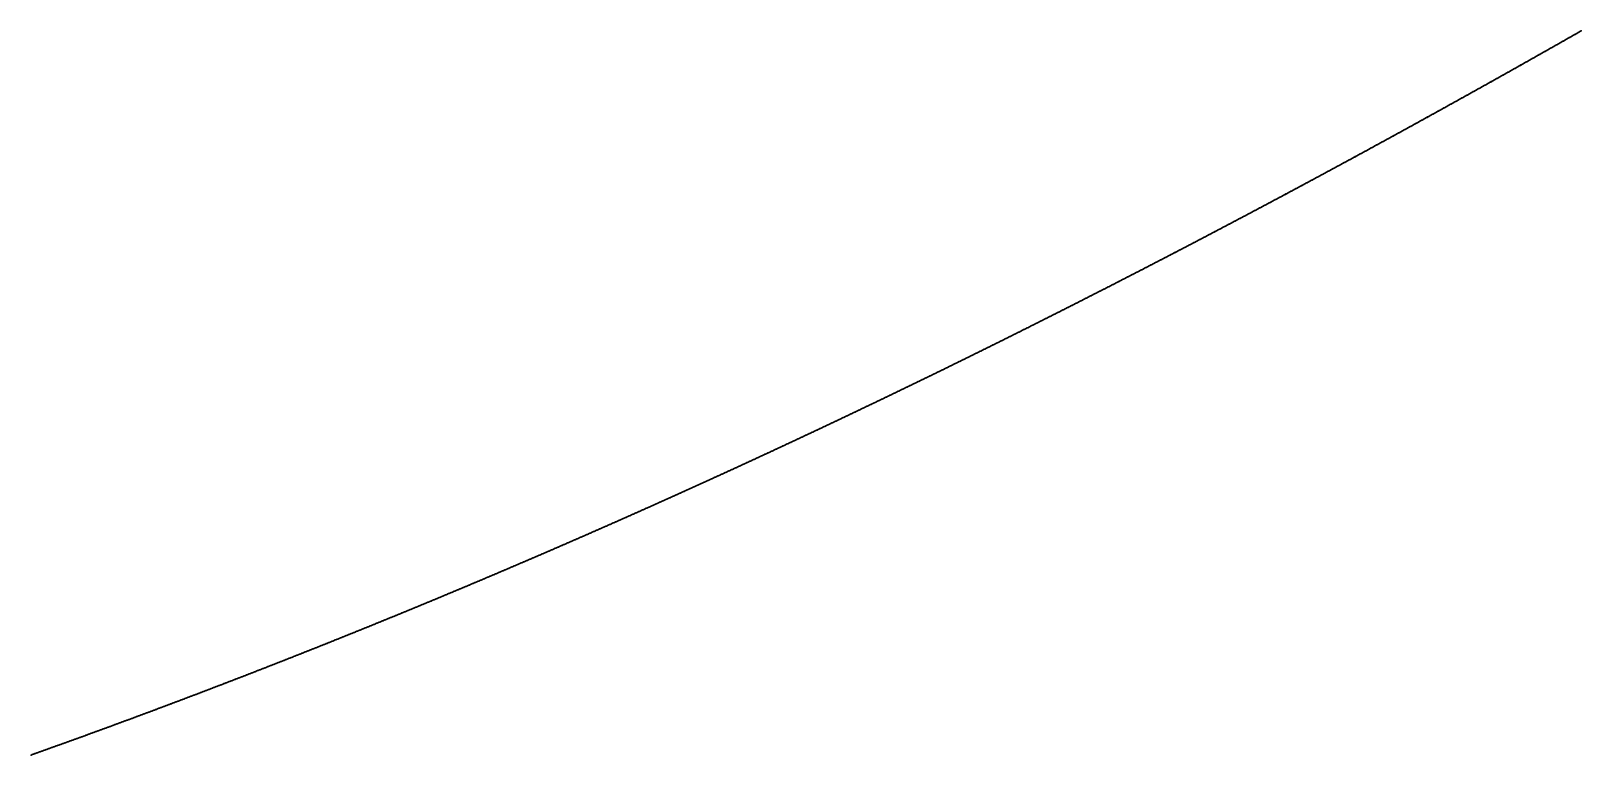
# Model space of a CAD drawing. Header units: metres. Extents: x 0 to 360, y 0 to 49.
# Drawn here: x 45.01 to 67.51, y 6.69 to 17.2 of the extents above; entities that cross this region are included whole.
import ezdxf

# ---------------------------------------------------------------- set-up
doc = ezdxf.new("R2010")
doc.units = ezdxf.units.M

msp = doc.modelspace()

# ---------------------------------------------------------------- linework, layer by layer
for p in [(67.327, 17.099), (67.335, 17.104), (67.343, 17.108), (67.351, 17.112), (67.358, 17.117), (67.366, 17.121), (67.374, 17.126), (67.382, 17.13), (67.389, 17.135), (67.397, 17.139), (67.405, 17.143), (67.413, 17.148), (67.421, 17.152), (67.428, 17.157), (67.436, 17.161), (67.444, 17.165), (67.452, 17.17), (67.459, 17.174), (67.467, 17.179), (67.475, 17.183), (67.483, 17.188), (67.49, 17.192), (67.498, 17.196), (67.506, 17.201), (66.93, 16.874), (66.938, 16.879), (66.946, 16.883), (66.954, 16.887), (66.962, 16.892), (66.969, 16.896), (66.977, 16.901), (66.985, 16.905), (66.993, 16.909), (67.001, 16.914), (67.008, 16.918), (67.016, 16.923), (67.024, 16.927), (67.032, 16.931), (67.04, 16.936), (67.047, 16.94), (67.055, 16.945), (67.063, 16.949), (67.071, 16.954), (67.078, 16.958), (67.086, 16.962), (67.094, 16.967), (67.102, 16.971), (67.11, 16.976), (67.117, 16.98), (67.125, 16.984), (67.133, 16.989), (67.141, 16.993), (67.149, 16.998), (67.156, 17.002), (67.164, 17.006), (67.172, 17.011), (67.18, 17.015), (67.187, 17.02), (67.195, 17.024), (67.203, 17.029), (67.211, 17.033), (67.219, 17.037), (67.226, 17.042), (67.234, 17.046), (67.242, 17.051), (67.25, 17.055), (67.257, 17.059), (67.265, 17.064), (67.273, 17.068), (67.281, 17.073), (67.288, 17.077), (67.296, 17.082), (67.304, 17.086), (67.312, 17.09), (67.32, 17.095), (66.532, 16.649), (66.54, 16.654), (66.548, 16.658), (66.555, 16.663), (66.563, 16.667), (66.571, 16.671), (66.579, 16.676), (66.587, 16.68), (66.595, 16.685), (66.602, 16.689), (66.61, 16.693), (66.618, 16.698), (66.626, 16.702), (66.634, 16.707), (66.642, 16.711), (66.649, 16.716), (66.657, 16.72), (66.665, 16.724), (66.673, 16.729), (66.681, 16.733), (66.688, 16.738), (66.696, 16.742), (66.704, 16.746), (66.712, 16.751), (66.72, 16.755), (66.727, 16.76), (66.735, 16.764), (66.743, 16.768), (66.751, 16.773), (66.759, 16.777), (66.767, 16.782), (66.774, 16.786), (66.782, 16.79), (66.79, 16.795), (66.798, 16.799), (66.806, 16.804), (66.813, 16.808), (66.821, 16.812), (66.829, 16.817), (66.837, 16.821), (66.845, 16.826), (66.852, 16.83), (66.86, 16.834), (66.868, 16.839), (66.876, 16.843), (66.884, 16.848), (66.891, 16.852), (66.899, 16.857), (66.907, 16.861), (66.915, 16.865), (66.923, 16.87), (66.132, 16.425), (66.14, 16.43), (66.148, 16.434), (66.156, 16.438), (66.163, 16.443), (66.171, 16.447), (66.179, 16.452), (66.187, 16.456), (66.195, 16.46), (66.203, 16.465), (66.211, 16.469), (66.218, 16.474), (66.226, 16.478), (66.234, 16.482), (66.242, 16.487), (66.25, 16.491), (66.258, 16.495), (66.266, 16.5), (66.273, 16.504), (66.281, 16.509), (66.289, 16.513), (66.297, 16.517), (66.305, 16.522), (66.313, 16.526), (66.32, 16.531), (66.328, 16.535), (66.336, 16.539), (66.344, 16.544), (66.352, 16.548), (66.36, 16.553), (66.367, 16.557), (66.375, 16.561), (66.383, 16.566), (66.391, 16.57), (66.399, 16.575), (66.407, 16.579), (66.415, 16.583), (66.422, 16.588), (66.43, 16.592), (66.438, 16.597), (66.446, 16.601), (66.454, 16.605), (66.462, 16.61), (66.469, 16.614), (66.477, 16.619), (66.485, 16.623), (66.493, 16.627), (66.501, 16.632), (66.508, 16.636), (66.516, 16.641), (66.524, 16.645), (65.73, 16.201), (65.738, 16.206), (65.746, 16.21), (65.754, 16.214), (65.762, 16.219), (65.77, 16.223), (65.778, 16.228), (65.786, 16.232), (65.794, 16.236), (65.801, 16.241), (65.809, 16.245), (65.817, 16.25), (65.825, 16.254), (65.833, 16.258), (65.841, 16.263), (65.849, 16.267), (65.857, 16.271), (65.864, 16.276), (65.872, 16.28), (65.88, 16.285), (65.888, 16.289), (65.896, 16.293), (65.904, 16.298), (65.912, 16.302), (65.92, 16.307), (65.928, 16.311), (65.935, 16.315), (65.943, 16.32), (65.951, 16.324), (65.959, 16.329), (65.967, 16.333), (65.975, 16.337), (65.983, 16.342), (65.99, 16.346), (65.998, 16.35), (66.006, 16.355), (66.014, 16.359), (66.022, 16.364), (66.03, 16.368), (66.038, 16.372), (66.046, 16.377), (66.053, 16.381), (66.061, 16.386), (66.069, 16.39), (66.077, 16.394), (66.085, 16.399), (66.093, 16.403), (66.101, 16.408), (66.108, 16.412), (66.116, 16.416), (66.124, 16.421), (65.319, 15.974), (65.327, 15.978), (65.335, 15.982), (65.343, 15.987), (65.351, 15.991), (65.359, 15.995), (65.367, 16), (65.375, 16.004), (65.383, 16.009), (65.391, 16.013), (65.399, 16.017), (65.407, 16.022), (65.414, 16.026), (65.422, 16.03), (65.43, 16.035), (65.438, 16.039), (65.446, 16.044), (65.454, 16.048), (65.462, 16.052), (65.47, 16.057), (65.478, 16.061), (65.486, 16.065), (65.494, 16.07), (65.501, 16.074), (65.509, 16.079), (65.517, 16.083), (65.525, 16.087), (65.533, 16.092), (65.541, 16.096), (65.549, 16.1), (65.557, 16.105), (65.565, 16.109), (65.573, 16.114), (65.58, 16.118), (65.588, 16.122), (65.596, 16.127), (65.604, 16.131), (65.612, 16.136), (65.62, 16.14), (65.628, 16.144), (65.636, 16.149), (65.644, 16.153), (65.652, 16.157), (65.659, 16.162), (65.667, 16.166), (65.675, 16.171), (65.683, 16.175), (65.691, 16.179), (65.699, 16.184), (65.707, 16.188), (65.715, 16.193), (65.723, 16.197), (64.915, 15.751), (64.923, 15.755), (64.931, 15.759), (64.939, 15.764), (64.947, 15.768), (64.955, 15.772), (64.962, 15.777), (64.97, 15.781), (64.978, 15.786), (64.986, 15.79), (64.994, 15.794), (65.002, 15.799), (65.01, 15.803), (65.018, 15.807), (65.026, 15.812), (65.034, 15.816), (65.042, 15.82), (65.05, 15.825), (65.058, 15.829), (65.066, 15.834), (65.074, 15.838), (65.082, 15.842), (65.09, 15.847), (65.097, 15.851), (65.105, 15.855), (65.113, 15.86), (65.121, 15.864), (65.129, 15.869), (65.137, 15.873), (65.145, 15.877), (65.153, 15.882), (65.161, 15.886), (65.169, 15.89), (65.177, 15.895), (65.185, 15.899), (65.193, 15.904), (65.201, 15.908), (65.209, 15.912), (65.216, 15.917), (65.224, 15.921), (65.232, 15.925), (65.24, 15.93), (65.248, 15.934), (65.256, 15.939), (65.264, 15.943), (65.272, 15.947), (65.28, 15.952), (65.288, 15.956), (65.296, 15.96), (65.304, 15.965), (65.312, 15.969), (64.5, 15.524), (64.508, 15.528), (64.516, 15.532), (64.524, 15.537), (64.532, 15.541), (64.54, 15.546), (64.548, 15.55), (64.556, 15.554), (64.564, 15.559), (64.572, 15.563), (64.58, 15.567), (64.588, 15.572), (64.596, 15.576), (64.604, 15.58), (64.612, 15.585), (64.62, 15.589), (64.628, 15.593), (64.636, 15.598), (64.644, 15.602), (64.652, 15.607), (64.66, 15.611), (64.668, 15.615), (64.676, 15.62), (64.684, 15.624), (64.692, 15.628), (64.7, 15.633), (64.708, 15.637), (64.716, 15.641), (64.724, 15.646), (64.732, 15.65), (64.74, 15.655), (64.748, 15.659), (64.756, 15.663), (64.764, 15.668), (64.772, 15.672), (64.78, 15.676), (64.787, 15.681), (64.795, 15.685), (64.803, 15.689), (64.811, 15.694), (64.819, 15.698), (64.827, 15.703), (64.835, 15.707), (64.843, 15.711), (64.851, 15.716), (64.859, 15.72), (64.867, 15.724), (64.875, 15.729), (64.883, 15.733), (64.891, 15.737), (64.899, 15.742), (64.907, 15.746), (64.084, 15.297), (64.093, 15.302), (64.101, 15.306), (64.109, 15.311), (64.117, 15.315), (64.125, 15.319), (64.133, 15.324), (64.141, 15.328), (64.149, 15.332), (64.157, 15.337), (64.165, 15.341), (64.173, 15.345), (64.181, 15.35), (64.189, 15.354), (64.197, 15.358), (64.205, 15.363), (64.213, 15.367), (64.221, 15.371), (64.229, 15.376), (64.237, 15.38), (64.245, 15.384), (64.253, 15.389), (64.261, 15.393), (64.269, 15.397), (64.277, 15.402), (64.285, 15.406), (64.293, 15.411), (64.301, 15.415), (64.309, 15.419), (64.317, 15.424), (64.325, 15.428), (64.333, 15.432), (64.341, 15.437), (64.349, 15.441), (64.357, 15.445), (64.365, 15.45), (64.373, 15.454), (64.381, 15.458), (64.389, 15.463), (64.397, 15.467), (64.405, 15.471), (64.413, 15.476), (64.421, 15.48), (64.429, 15.485), (64.437, 15.489), (64.445, 15.493), (64.453, 15.498), (64.461, 15.502), (64.469, 15.506), (64.477, 15.511), (64.485, 15.515), (64.492, 15.519), (63.675, 15.076), (63.683, 15.08), (63.691, 15.085), (63.699, 15.089), (63.707, 15.093), (63.715, 15.098), (63.723, 15.102), (63.731, 15.106), (63.739, 15.111), (63.747, 15.115), (63.755, 15.119), (63.763, 15.124), (63.771, 15.128), (63.779, 15.132), (63.787, 15.137), (63.796, 15.141), (63.804, 15.145), (63.812, 15.15), (63.82, 15.154), (63.828, 15.159), (63.836, 15.163), (63.844, 15.167), (63.852, 15.172), (63.86, 15.176), (63.868, 15.18), (63.876, 15.185), (63.884, 15.189), (63.892, 15.193), (63.9, 15.198), (63.908, 15.202), (63.916, 15.206), (63.924, 15.211), (63.932, 15.215), (63.94, 15.219), (63.948, 15.224), (63.956, 15.228), (63.964, 15.232), (63.972, 15.237), (63.98, 15.241), (63.988, 15.245), (63.996, 15.25), (64.004, 15.254), (64.012, 15.258), (64.02, 15.263), (64.028, 15.267), (64.036, 15.271), (64.044, 15.276), (64.052, 15.28), (64.06, 15.284), (64.068, 15.289), (64.076, 15.293), (63.255, 14.851), (63.264, 14.855), (63.272, 14.86), (63.28, 14.864), (63.288, 14.868), (63.296, 14.873), (63.304, 14.877), (63.312, 14.881), (63.32, 14.886), (63.328, 14.89), (63.336, 14.894), (63.344, 14.899), (63.352, 14.903), (63.36, 14.907), (63.369, 14.912), (63.377, 14.916), (63.385, 14.92), (63.393, 14.925), (63.401, 14.929), (63.409, 14.933), (63.417, 14.937), (63.425, 14.942), (63.433, 14.946), (63.441, 14.95), (63.449, 14.955), (63.457, 14.959), (63.465, 14.963), (63.473, 14.968), (63.482, 14.972), (63.49, 14.976), (63.498, 14.981), (63.506, 14.985), (63.514, 14.989), (63.522, 14.994), (63.53, 14.998), (63.538, 15.002), (63.546, 15.007), (63.554, 15.011), (63.562, 15.015), (63.57, 15.02), (63.578, 15.024), (63.586, 15.028), (63.594, 15.033), (63.602, 15.037), (63.61, 15.041), (63.619, 15.046), (63.627, 15.05), (63.635, 15.054), (63.643, 15.059), (63.651, 15.063), (63.659, 15.067), (63.667, 15.072), (62.834, 14.626), (62.842, 14.631), (62.851, 14.635), (62.859, 14.639), (62.867, 14.644), (62.875, 14.648), (62.883, 14.652), (62.891, 14.657), (62.899, 14.661), (62.907, 14.665), (62.915, 14.67), (62.924, 14.674), (62.932, 14.678), (62.94, 14.683), (62.948, 14.687), (62.956, 14.691), (62.964, 14.695), (62.972, 14.7), (62.98, 14.704), (62.988, 14.708), (62.997, 14.713), (63.005, 14.717), (63.013, 14.721), (63.021, 14.726), (63.029, 14.73), (63.037, 14.734), (63.045, 14.739), (63.053, 14.743), (63.061, 14.747), (63.069, 14.752), (63.078, 14.756), (63.086, 14.76), (63.094, 14.765), (63.102, 14.769), (63.11, 14.773), (63.118, 14.777), (63.126, 14.782), (63.134, 14.786), (63.142, 14.79), (63.15, 14.795), (63.158, 14.799), (63.167, 14.803), (63.175, 14.808), (63.183, 14.812), (63.191, 14.816), (63.199, 14.821), (63.207, 14.825), (63.215, 14.829), (63.223, 14.834), (63.231, 14.838), (63.239, 14.842), (63.247, 14.847), (62.403, 14.398), (62.411, 14.403), (62.42, 14.407), (62.428, 14.411), (62.436, 14.415), (62.444, 14.42), (62.452, 14.424), (62.46, 14.428), (62.469, 14.433), (62.477, 14.437), (62.485, 14.441), (62.493, 14.446), (62.501, 14.45), (62.509, 14.454), (62.517, 14.458), (62.526, 14.463), (62.534, 14.467), (62.542, 14.471), (62.55, 14.476), (62.558, 14.48), (62.566, 14.484), (62.574, 14.489), (62.582, 14.493), (62.591, 14.497), (62.599, 14.501), (62.607, 14.506), (62.615, 14.51), (62.623, 14.514), (62.631, 14.519), (62.639, 14.523), (62.648, 14.527), (62.656, 14.532), (62.664, 14.536), (62.672, 14.54), (62.68, 14.545), (62.688, 14.549), (62.696, 14.553), (62.704, 14.557), (62.713, 14.562), (62.721, 14.566), (62.729, 14.57), (62.737, 14.575), (62.745, 14.579), (62.753, 14.583), (62.761, 14.588), (62.769, 14.592), (62.778, 14.596), (62.786, 14.601), (62.794, 14.605), (62.802, 14.609), (62.81, 14.614), (62.818, 14.618), (62.826, 14.622), (61.979, 14.175), (61.987, 14.179), (61.995, 14.184), (62.003, 14.188), (62.011, 14.192), (62.02, 14.196), (62.028, 14.201), (62.036, 14.205), (62.044, 14.209), (62.052, 14.214), (62.06, 14.218), (62.069, 14.222), (62.077, 14.226), (62.085, 14.231), (62.093, 14.235), (62.101, 14.239), (62.11, 14.244), (62.118, 14.248), (62.126, 14.252), (62.134, 14.257), (62.142, 14.261), (62.15, 14.265), (62.159, 14.269), (62.167, 14.274), (62.175, 14.278), (62.183, 14.282), (62.191, 14.287), (62.199, 14.291), (62.208, 14.295), (62.216, 14.299), (62.224, 14.304), (62.232, 14.308), (62.24, 14.312), (62.248, 14.317), (62.257, 14.321), (62.265, 14.325), (62.273, 14.329), (62.281, 14.334), (62.289, 14.338), (62.297, 14.342), (62.305, 14.347), (62.314, 14.351), (62.322, 14.355), (62.33, 14.36), (62.338, 14.364), (62.346, 14.368), (62.354, 14.372), (62.363, 14.377), (62.371, 14.381), (62.379, 14.385), (62.387, 14.39), (62.395, 14.394), (61.544, 13.948), (61.552, 13.953), (61.56, 13.957), (61.569, 13.961), (61.577, 13.965), (61.585, 13.97), (61.593, 13.974), (61.601, 13.978), (61.61, 13.982), (61.618, 13.987), (61.626, 13.991), (61.634, 13.995), (61.643, 14), (61.651, 14.004), (61.659, 14.008), (61.667, 14.012), (61.675, 14.017), (61.684, 14.021), (61.692, 14.025), (61.7, 14.029), (61.708, 14.034), (61.716, 14.038), (61.725, 14.042), (61.733, 14.047), (61.741, 14.051), (61.749, 14.055), (61.757, 14.059), (61.766, 14.064), (61.774, 14.068), (61.782, 14.072), (61.79, 14.077), (61.798, 14.081), (61.807, 14.085), (61.815, 14.089), (61.823, 14.094), (61.831, 14.098), (61.839, 14.102), (61.848, 14.106), (61.856, 14.111), (61.864, 14.115), (61.872, 14.119), (61.88, 14.124), (61.889, 14.128), (61.897, 14.132), (61.905, 14.136), (61.913, 14.141), (61.921, 14.145), (61.93, 14.149), (61.938, 14.154), (61.946, 14.158), (61.954, 14.162), (61.962, 14.166), (61.97, 14.171), (61.116, 13.726), (61.124, 13.731), (61.132, 13.735), (61.14, 13.739), (61.149, 13.743), (61.157, 13.748), (61.165, 13.752), (61.173, 13.756), (61.182, 13.761), (61.19, 13.765), (61.198, 13.769), (61.206, 13.773), (61.215, 13.778), (61.223, 13.782), (61.231, 13.786), (61.239, 13.79), (61.248, 13.795), (61.256, 13.799), (61.264, 13.803), (61.272, 13.807), (61.281, 13.812), (61.289, 13.816), (61.297, 13.82), (61.305, 13.824), (61.314, 13.829), (61.322, 13.833), (61.33, 13.837), (61.338, 13.842), (61.347, 13.846), (61.355, 13.85), (61.363, 13.854), (61.371, 13.859), (61.379, 13.863), (61.388, 13.867), (61.396, 13.871), (61.404, 13.876), (61.412, 13.88), (61.421, 13.884), (61.429, 13.888), (61.437, 13.893), (61.445, 13.897), (61.454, 13.901), (61.462, 13.906), (61.47, 13.91), (61.478, 13.914), (61.486, 13.918), (61.495, 13.923), (61.503, 13.927), (61.511, 13.931), (61.519, 13.935), (61.528, 13.94), (61.536, 13.944), (60.677, 13.501), (60.685, 13.505), (60.694, 13.51), (60.702, 13.514), (60.71, 13.518), (60.719, 13.522), (60.727, 13.527), (60.735, 13.531), (60.743, 13.535), (60.752, 13.539), (60.76, 13.544), (60.768, 13.548), (60.777, 13.552), (60.785, 13.556), (60.793, 13.561), (60.801, 13.565), (60.81, 13.569), (60.818, 13.573), (60.826, 13.578), (60.835, 13.582), (60.843, 13.586), (60.851, 13.59), (60.859, 13.595), (60.868, 13.599), (60.876, 13.603), (60.884, 13.607), (60.893, 13.612), (60.901, 13.616), (60.909, 13.62), (60.917, 13.624), (60.926, 13.629), (60.934, 13.633), (60.942, 13.637), (60.95, 13.641), (60.959, 13.646), (60.967, 13.65), (60.975, 13.654), (60.983, 13.658), (60.992, 13.663), (61, 13.667), (61.008, 13.671), (61.017, 13.675), (61.025, 13.68), (61.033, 13.684), (61.041, 13.688), (61.05, 13.692), (61.058, 13.697), (61.066, 13.701), (61.074, 13.705), (61.083, 13.709), (61.091, 13.714), (61.099, 13.718), (61.107, 13.722), (60.237, 13.277), (60.245, 13.281), (60.253, 13.285), (60.262, 13.289), (60.27, 13.294), (60.278, 13.298), (60.287, 13.302), (60.295, 13.306), (60.303, 13.31), (60.312, 13.315), (60.32, 13.319), (60.328, 13.323), (60.337, 13.327), (60.345, 13.332), (60.353, 13.336), (60.362, 13.34), (60.37, 13.344), (60.378, 13.349), (60.387, 13.353), (60.395, 13.357), (60.403, 13.361), (60.412, 13.366), (60.42, 13.37), (60.428, 13.374), (60.436, 13.378), (60.445, 13.382), (60.453, 13.387), (60.461, 13.391), (60.47, 13.395), (60.478, 13.399), (60.486, 13.404), (60.495, 13.408), (60.503, 13.412), (60.511, 13.416), (60.52, 13.421), (60.528, 13.425), (60.536, 13.429), (60.544, 13.433), (60.553, 13.438), (60.561, 13.442), (60.569, 13.446), (60.578, 13.45), (60.586, 13.454), (60.594, 13.459), (60.603, 13.463), (60.611, 13.467), (60.619, 13.471), (60.627, 13.476), (60.636, 13.48), (60.644, 13.484), (60.652, 13.488), (60.661, 13.493), (60.669, 13.497), (59.786, 13.049), (59.794, 13.053), (59.803, 13.057), (59.811, 13.061), (59.82, 13.066), (59.828, 13.07), (59.836, 13.074), (59.845, 13.078), (59.853, 13.082), (59.861, 13.087), (59.87, 13.091), (59.878, 13.095), (59.886, 13.099), (59.895, 13.104), (59.903, 13.108), (59.912, 13.112), (59.92, 13.116), (59.928, 13.12), (59.937, 13.125), (59.945, 13.129), (59.953, 13.133), (59.962, 13.137), (59.97, 13.142), (59.978, 13.146), (59.987, 13.15), (59.995, 13.154), (60.003, 13.158), (60.012, 13.163), (60.02, 13.167), (60.028, 13.171), (60.037, 13.175), (60.045, 13.179), (60.053, 13.184), (60.062, 13.188), (60.07, 13.192), (60.078, 13.196), (60.087, 13.201), (60.095, 13.205), (60.103, 13.209), (60.112, 13.213), (60.12, 13.217), (60.128, 13.222), (60.137, 13.226), (60.145, 13.23), (60.153, 13.234), (60.162, 13.239), (60.17, 13.243), (60.178, 13.247), (60.187, 13.251), (60.195, 13.256), (60.203, 13.26), (60.212, 13.264), (60.22, 13.268), (60.228, 13.272), (59.342, 12.826), (59.35, 12.83), (59.359, 12.834), (59.367, 12.839), (59.375, 12.843), (59.384, 12.847), (59.392, 12.851), (59.401, 12.855), (59.409, 12.86), (59.417, 12.864), (59.426, 12.868), (59.434, 12.872), (59.443, 12.876), (59.451, 12.881), (59.459, 12.885), (59.468, 12.889), (59.476, 12.893), (59.485, 12.897), (59.493, 12.902), (59.501, 12.906), (59.51, 12.91), (59.518, 12.914), (59.526, 12.918), (59.535, 12.923), (59.543, 12.927), (59.552, 12.931), (59.56, 12.935), (59.568, 12.939), (59.577, 12.944), (59.585, 12.948), (59.594, 12.952), (59.602, 12.956), (59.61, 12.96), (59.619, 12.965), (59.627, 12.969), (59.635, 12.973), (59.644, 12.977), (59.652, 12.981), (59.661, 12.986), (59.669, 12.99), (59.677, 12.994), (59.686, 12.998), (59.694, 13.002), (59.702, 13.007), (59.711, 13.011), (59.719, 13.015), (59.728, 13.019), (59.736, 13.024), (59.744, 13.028), (59.753, 13.032), (59.761, 13.036), (59.769, 13.04), (59.778, 13.045), (58.887, 12.6), (58.896, 12.604), (58.904, 12.608), (58.912, 12.612), (58.921, 12.617), (58.929, 12.621), (58.938, 12.625), (58.946, 12.629), (58.955, 12.633), (58.963, 12.638), (58.971, 12.642), (58.98, 12.646), (58.988, 12.65), (58.997, 12.654), (59.005, 12.658), (59.014, 12.663), (59.022, 12.667), (59.03, 12.671), (59.039, 12.675), (59.047, 12.679), (59.056, 12.684), (59.064, 12.688), (59.073, 12.692), (59.081, 12.696), (59.089, 12.7), (59.098, 12.704), (59.106, 12.709), (59.115, 12.713), (59.123, 12.717), (59.132, 12.721), (59.14, 12.725), (59.148, 12.73), (59.157, 12.734), (59.165, 12.738), (59.174, 12.742), (59.182, 12.746), (59.19, 12.751), (59.199, 12.755), (59.207, 12.759), (59.216, 12.763), (59.224, 12.767), (59.233, 12.771), (59.241, 12.776), (59.249, 12.78), (59.258, 12.784), (59.266, 12.788), (59.275, 12.792), (59.283, 12.797), (59.291, 12.801), (59.3, 12.805), (59.308, 12.809), (59.317, 12.813), (59.325, 12.818), (59.333, 12.822), (58.43, 12.375), (58.439, 12.379), (58.447, 12.383), (58.456, 12.387), (58.464, 12.391), (58.473, 12.396), (58.481, 12.4), (58.49, 12.404), (58.498, 12.408), (58.507, 12.412), (58.515, 12.416), (58.523, 12.421), (58.532, 12.425), (58.54, 12.429), (58.549, 12.433), (58.557, 12.437), (58.566, 12.441), (58.574, 12.446), (58.583, 12.45), (58.591, 12.454), (58.6, 12.458), (58.608, 12.462), (58.617, 12.466), (58.625, 12.471), (58.634, 12.475), (58.642, 12.479), (58.65, 12.483), (58.659, 12.487), (58.667, 12.491), (58.676, 12.496), (58.684, 12.5), (58.693, 12.504), (58.701, 12.508), (58.71, 12.512), (58.718, 12.516), (58.727, 12.521), (58.735, 12.525), (58.743, 12.529), (58.752, 12.533), (58.76, 12.537), (58.769, 12.541), (58.777, 12.546), (58.786, 12.55), (58.794, 12.554), (58.803, 12.558), (58.811, 12.562), (58.82, 12.566), (58.828, 12.571), (58.836, 12.575), (58.845, 12.579), (58.853, 12.583), (58.862, 12.587), (58.87, 12.592), (58.879, 12.596), (57.971, 12.151), (57.98, 12.155), (57.988, 12.159), (57.997, 12.163), (58.005, 12.167), (58.014, 12.171), (58.022, 12.175), (58.031, 12.18), (58.039, 12.184), (58.048, 12.188), (58.057, 12.192), (58.065, 12.196), (58.074, 12.2), (58.082, 12.204), (58.091, 12.209), (58.099, 12.213), (58.108, 12.217), (58.116, 12.221), (58.125, 12.225), (58.133, 12.229), (58.142, 12.234), (58.15, 12.238), (58.159, 12.242), (58.167, 12.246), (58.176, 12.25), (58.184, 12.254), (58.193, 12.258), (58.201, 12.263), (58.21, 12.267), (58.218, 12.271), (58.227, 12.275), (58.235, 12.279), (58.244, 12.283), (58.252, 12.287), (58.261, 12.292), (58.269, 12.296), (58.278, 12.3), (58.286, 12.304), (58.295, 12.308), (58.303, 12.312), (58.311, 12.317), (58.32, 12.321), (58.328, 12.325), (58.337, 12.329), (58.345, 12.333), (58.354, 12.337), (58.362, 12.341), (58.371, 12.346), (58.379, 12.35), (58.388, 12.354), (58.396, 12.358), (58.405, 12.362), (58.413, 12.366), (58.422, 12.371), (57.502, 11.923), (57.51, 11.927), (57.519, 11.932), (57.527, 11.936), (57.536, 11.94), (57.545, 11.944), (57.553, 11.948), (57.562, 11.952), (57.57, 11.956), (57.579, 11.96), (57.587, 11.965), (57.596, 11.969), (57.604, 11.973), (57.613, 11.977), (57.622, 11.981), (57.63, 11.985), (57.639, 11.989), (57.647, 11.993), (57.656, 11.998), (57.664, 12.002), (57.673, 12.006), (57.681, 12.01), (57.69, 12.014), (57.698, 12.018), (57.707, 12.022), (57.716, 12.027), (57.724, 12.031), (57.733, 12.035), (57.741, 12.039), (57.75, 12.043), (57.758, 12.047), (57.767, 12.051), (57.775, 12.055), (57.784, 12.06), (57.792, 12.064), (57.801, 12.068), (57.809, 12.072), (57.818, 12.076), (57.826, 12.08), (57.835, 12.084), (57.844, 12.089), (57.852, 12.093), (57.861, 12.097), (57.869, 12.101), (57.878, 12.105), (57.886, 12.109), (57.895, 12.113), (57.903, 12.117), (57.912, 12.122), (57.92, 12.126), (57.929, 12.13), (57.937, 12.134), (57.946, 12.138), (57.954, 12.142), (57.963, 12.146), (57.039, 11.701), (57.047, 11.705), (57.056, 11.709), (57.064, 11.714), (57.073, 11.718), (57.082, 11.722), (57.09, 11.726), (57.099, 11.73), (57.107, 11.734), (57.116, 11.738), (57.125, 11.742), (57.133, 11.746), (57.142, 11.751), (57.15, 11.755), (57.159, 11.759), (57.168, 11.763), (57.176, 11.767), (57.185, 11.771), (57.193, 11.775), (57.202, 11.779), (57.21, 11.783), (57.219, 11.788), (57.228, 11.792), (57.236, 11.796), (57.245, 11.8), (57.253, 11.804), (57.262, 11.808), (57.27, 11.812), (57.279, 11.816), (57.288, 11.82), (57.296, 11.825), (57.305, 11.829), (57.313, 11.833), (57.322, 11.837), (57.331, 11.841), (57.339, 11.845), (57.348, 11.849), (57.356, 11.853), (57.365, 11.857), (57.373, 11.862), (57.382, 11.866), (57.391, 11.87), (57.399, 11.874), (57.408, 11.878), (57.416, 11.882), (57.425, 11.886), (57.433, 11.89), (57.442, 11.895), (57.45, 11.899), (57.459, 11.903), (57.468, 11.907), (57.476, 11.911), (57.485, 11.915), (57.493, 11.919), (56.565, 11.476), (56.573, 11.48), (56.582, 11.484), (56.591, 11.488), (56.599, 11.493), (56.608, 11.497), (56.616, 11.501), (56.625, 11.505), (56.634, 11.509), (56.642, 11.513), (56.651, 11.517), (56.66, 11.521), (56.668, 11.525), (56.677, 11.529), (56.686, 11.533), (56.694, 11.537), (56.703, 11.542), (56.711, 11.546), (56.72, 11.55), (56.729, 11.554), (56.737, 11.558), (56.746, 11.562), (56.755, 11.566), (56.763, 11.57), (56.772, 11.574), (56.78, 11.578), (56.789, 11.582), (56.798, 11.587), (56.806, 11.591), (56.815, 11.595), (56.823, 11.599), (56.832, 11.603), (56.841, 11.607), (56.849, 11.611), (56.858, 11.615), (56.867, 11.619), (56.875, 11.623), (56.884, 11.628), (56.892, 11.632), (56.901, 11.636), (56.91, 11.64), (56.918, 11.644), (56.927, 11.648), (56.935, 11.652), (56.944, 11.656), (56.953, 11.66), (56.961, 11.664), (56.97, 11.668), (56.978, 11.673), (56.987, 11.677), (56.996, 11.681), (57.004, 11.685), (57.013, 11.689), (57.021, 11.693), (57.03, 11.697), (56.08, 11.248), (56.088, 11.252), (56.097, 11.256), (56.106, 11.26), (56.114, 11.264), (56.123, 11.269), (56.132, 11.273), (56.141, 11.277), (56.149, 11.281), (56.158, 11.285), (56.167, 11.289), (56.175, 11.293), (56.184, 11.297), (56.193, 11.301), (56.201, 11.305), (56.21, 11.309), (56.219, 11.313), (56.227, 11.317), (56.236, 11.321), (56.245, 11.325), (56.253, 11.33), (56.262, 11.334), (56.271, 11.338), (56.279, 11.342), (56.288, 11.346), (56.297, 11.35), (56.305, 11.354), (56.314, 11.358), (56.323, 11.362), (56.331, 11.366), (56.34, 11.37), (56.348, 11.374), (56.357, 11.378), (56.366, 11.382), (56.374, 11.387), (56.383, 11.391), (56.392, 11.395), (56.4, 11.399), (56.409, 11.403), (56.418, 11.407), (56.426, 11.411), (56.435, 11.415), (56.444, 11.419), (56.452, 11.423), (56.461, 11.427), (56.47, 11.431), (56.478, 11.435), (56.487, 11.439), (56.496, 11.444), (56.504, 11.448), (56.513, 11.452), (56.521, 11.456), (56.53, 11.46), (56.539, 11.464), (56.547, 11.468), (56.556, 11.472), (55.601, 11.026), (55.61, 11.03), (55.619, 11.034), (55.627, 11.038), (55.636, 11.042), (55.645, 11.046), (55.654, 11.05), (55.662, 11.054), (55.671, 11.058), (55.68, 11.062), (55.688, 11.066), (55.697, 11.07), (55.706, 11.074), (55.715, 11.078), (55.723, 11.082), (55.732, 11.086), (55.741, 11.09), (55.749, 11.094), (55.758, 11.098), (55.767, 11.102), (55.776, 11.106), (55.784, 11.11), (55.793, 11.114), (55.802, 11.119), (55.81, 11.123), (55.819, 11.127), (55.828, 11.131), (55.836, 11.135), (55.845, 11.139), (55.854, 11.143), (55.863, 11.147), (55.871, 11.151), (55.88, 11.155), (55.889, 11.159), (55.897, 11.163), (55.906, 11.167), (55.915, 11.171), (55.923, 11.175), (55.932, 11.179), (55.941, 11.183), (55.949, 11.187), (55.958, 11.191), (55.967, 11.195), (55.976, 11.2), (55.984, 11.204), (55.993, 11.208), (56.002, 11.212), (56.01, 11.216), (56.019, 11.22), (56.028, 11.224), (56.036, 11.228), (56.045, 11.232), (56.054, 11.236), (56.062, 11.24), (56.071, 11.244), (55.112, 10.8), (55.12, 10.804), (55.129, 10.808), (55.138, 10.812), (55.147, 10.816), (55.155, 10.82), (55.164, 10.824), (55.173, 10.828), (55.182, 10.832), (55.191, 10.836), (55.199, 10.84), (55.208, 10.844), (55.217, 10.848), (55.226, 10.852), (55.234, 10.856), (55.243, 10.86), (55.252, 10.864), (55.261, 10.868), (55.269, 10.872), (55.278, 10.876), (55.287, 10.88), (55.296, 10.884), (55.304, 10.888), (55.313, 10.892), (55.322, 10.896), (55.331, 10.901), (55.339, 10.905), (55.348, 10.909), (55.357, 10.913), (55.366, 10.917), (55.374, 10.921), (55.383, 10.925), (55.392, 10.929), (55.4, 10.933), (55.409, 10.937), (55.418, 10.941), (55.427, 10.945), (55.435, 10.949), (55.444, 10.953), (55.453, 10.957), (55.462, 10.961), (55.47, 10.965), (55.479, 10.969), (55.488, 10.973), (55.497, 10.977), (55.505, 10.981), (55.514, 10.985), (55.523, 10.989), (55.531, 10.993), (55.54, 10.997), (55.549, 11.001), (55.558, 11.005), (55.566, 11.009), (55.575, 11.013), (55.584, 11.017), (55.593, 11.021), (54.62, 10.576), (54.629, 10.58), (54.637, 10.584), (54.646, 10.588), (54.655, 10.592), (54.664, 10.596), (54.673, 10.6), (54.681, 10.604), (54.69, 10.608), (54.699, 10.612), (54.708, 10.616), (54.717, 10.62), (54.725, 10.624), (54.734, 10.628), (54.743, 10.632), (54.752, 10.636), (54.761, 10.64), (54.769, 10.644), (54.778, 10.648), (54.787, 10.652), (54.796, 10.656), (54.804, 10.66), (54.813, 10.664), (54.822, 10.668), (54.831, 10.672), (54.84, 10.676), (54.848, 10.68), (54.857, 10.684), (54.866, 10.688), (54.875, 10.692), (54.884, 10.696), (54.892, 10.7), (54.901, 10.704), (54.91, 10.708), (54.919, 10.712), (54.927, 10.716), (54.936, 10.72), (54.945, 10.724), (54.954, 10.728), (54.963, 10.732), (54.971, 10.736), (54.98, 10.74), (54.989, 10.744), (54.998, 10.748), (55.006, 10.752), (55.015, 10.756), (55.024, 10.76), (55.033, 10.764), (55.042, 10.768), (55.05, 10.772), (55.059, 10.776), (55.068, 10.78), (55.077, 10.784), (55.085, 10.788), (55.094, 10.792), (55.103, 10.796), (54.117, 10.349), (54.125, 10.353), (54.134, 10.357), (54.143, 10.361), (54.152, 10.365), (54.161, 10.369), (54.17, 10.373), (54.178, 10.377), (54.187, 10.381), (54.196, 10.385), (54.205, 10.389), (54.214, 10.393), (54.223, 10.397), (54.231, 10.401), (54.24, 10.405), (54.249, 10.408), (54.258, 10.412), (54.267, 10.416), (54.276, 10.42), (54.285, 10.424), (54.293, 10.428), (54.302, 10.432), (54.311, 10.436), (54.32, 10.44), (54.329, 10.444), (54.338, 10.448), (54.346, 10.452), (54.355, 10.456), (54.364, 10.46), (54.373, 10.464), (54.382, 10.468), (54.39, 10.472), (54.399, 10.476), (54.408, 10.48), (54.417, 10.484), (54.426, 10.488), (54.435, 10.492), (54.443, 10.496), (54.452, 10.5), (54.461, 10.504), (54.47, 10.508), (54.479, 10.512), (54.488, 10.516), (54.496, 10.52), (54.505, 10.524), (54.514, 10.528), (54.523, 10.532), (54.532, 10.536), (54.54, 10.54), (54.549, 10.544), (54.558, 10.548), (54.567, 10.552), (54.576, 10.556), (54.584, 10.56), (54.593, 10.564), (54.602, 10.568), (54.611, 10.572), (53.611, 10.124), (53.62, 10.127), (53.629, 10.131), (53.637, 10.135), (53.646, 10.139), (53.655, 10.143), (53.664, 10.147), (53.673, 10.151), (53.682, 10.155), (53.691, 10.159), (53.7, 10.163), (53.709, 10.167), (53.717, 10.171), (53.726, 10.175), (53.735, 10.179), (53.744, 10.183), (53.753, 10.187), (53.762, 10.191), (53.771, 10.195), (53.78, 10.199), (53.789, 10.202), (53.797, 10.206), (53.806, 10.21), (53.815, 10.214), (53.824, 10.218), (53.833, 10.222), (53.842, 10.226), (53.851, 10.23), (53.86, 10.234), (53.868, 10.238), (53.877, 10.242), (53.886, 10.246), (53.895, 10.25), (53.904, 10.254), (53.913, 10.258), (53.922, 10.262), (53.93, 10.266), (53.939, 10.27), (53.948, 10.274), (53.957, 10.278), (53.966, 10.282), (53.975, 10.286), (53.984, 10.289), (53.993, 10.293), (54.001, 10.297), (54.01, 10.301), (54.019, 10.305), (54.028, 10.309), (54.037, 10.313), (54.046, 10.317), (54.055, 10.321), (54.063, 10.325), (54.072, 10.329), (54.081, 10.333), (54.09, 10.337), (54.099, 10.341), (54.108, 10.345), (53.103, 9.9), (53.111, 9.903), (53.12, 9.907), (53.129, 9.911), (53.138, 9.915), (53.147, 9.919), (53.156, 9.923), (53.165, 9.927), (53.174, 9.931), (53.183, 9.935), (53.192, 9.939), (53.201, 9.943), (53.21, 9.947), (53.219, 9.951), (53.228, 9.954), (53.237, 9.958), (53.245, 9.962), (53.254, 9.966), (53.263, 9.97), (53.272, 9.974), (53.281, 9.978), (53.29, 9.982), (53.299, 9.986), (53.308, 9.99), (53.317, 9.994), (53.326, 9.998), (53.335, 10.002), (53.344, 10.005), (53.352, 10.009), (53.361, 10.013), (53.37, 10.017), (53.379, 10.021), (53.388, 10.025), (53.397, 10.029), (53.406, 10.033), (53.415, 10.037), (53.424, 10.041), (53.433, 10.045), (53.442, 10.049), (53.451, 10.053), (53.459, 10.057), (53.468, 10.061), (53.477, 10.064), (53.486, 10.068), (53.495, 10.072), (53.504, 10.076), (53.513, 10.08), (53.522, 10.084), (53.531, 10.088), (53.54, 10.092), (53.548, 10.096), (53.557, 10.1), (53.566, 10.104), (53.575, 10.108), (53.584, 10.112), (53.593, 10.116), (53.602, 10.12), (52.592, 9.677), (52.601, 9.681), (52.61, 9.685), (52.619, 9.689), (52.628, 9.693), (52.637, 9.697), (52.646, 9.7), (52.655, 9.704), (52.664, 9.708), (52.673, 9.712), (52.681, 9.716), (52.69, 9.72), (52.699, 9.724), (52.708, 9.728), (52.717, 9.732), (52.726, 9.736), (52.735, 9.739), (52.744, 9.743), (52.753, 9.747), (52.762, 9.751), (52.771, 9.755), (52.78, 9.759), (52.789, 9.763), (52.798, 9.767), (52.807, 9.771), (52.816, 9.774), (52.825, 9.778), (52.834, 9.782), (52.843, 9.786), (52.852, 9.79), (52.861, 9.794), (52.87, 9.798), (52.879, 9.802), (52.888, 9.806), (52.897, 9.81), (52.906, 9.814), (52.915, 9.817), (52.924, 9.821), (52.933, 9.825), (52.941, 9.829), (52.95, 9.833), (52.959, 9.837), (52.968, 9.841), (52.977, 9.845), (52.986, 9.849), (52.995, 9.853), (53.004, 9.857), (53.013, 9.86), (53.022, 9.864), (53.031, 9.868), (53.04, 9.872), (53.049, 9.876), (53.058, 9.88), (53.067, 9.884), (53.076, 9.888), (53.085, 9.892), (53.094, 9.896), (52.06, 9.448), (52.069, 9.452), (52.078, 9.456), (52.087, 9.46), (52.096, 9.464), (52.105, 9.468), (52.114, 9.472), (52.123, 9.476), (52.132, 9.479), (52.142, 9.483), (52.151, 9.487), (52.16, 9.491), (52.169, 9.495), (52.178, 9.499), (52.187, 9.503), (52.196, 9.506), (52.205, 9.51), (52.214, 9.514), (52.223, 9.518), (52.232, 9.522), (52.241, 9.526), (52.25, 9.53), (52.259, 9.534), (52.268, 9.537), (52.277, 9.541), (52.286, 9.545), (52.295, 9.549), (52.304, 9.553), (52.313, 9.557), (52.322, 9.561), (52.331, 9.565), (52.34, 9.568), (52.349, 9.572), (52.358, 9.576), (52.367, 9.58), (52.376, 9.584), (52.385, 9.588), (52.394, 9.592), (52.403, 9.596), (52.412, 9.599), (52.421, 9.603), (52.43, 9.607), (52.439, 9.611), (52.448, 9.615), (52.457, 9.619), (52.466, 9.623), (52.475, 9.627), (52.484, 9.63), (52.493, 9.634), (52.502, 9.638), (52.511, 9.642), (52.52, 9.646), (52.529, 9.65), (52.538, 9.654), (52.547, 9.658), (52.556, 9.662), (52.565, 9.665), (52.574, 9.669), (52.583, 9.673), (51.535, 9.225), (51.544, 9.229), (51.553, 9.233), (51.562, 9.237), (51.571, 9.241), (51.581, 9.245), (51.59, 9.248), (51.599, 9.252), (51.608, 9.256), (51.617, 9.26), (51.626, 9.264), (51.635, 9.268), (51.644, 9.271), (51.653, 9.275), (51.662, 9.279), (51.671, 9.283), (51.68, 9.287), (51.689, 9.291), (51.698, 9.294), (51.707, 9.298), (51.717, 9.302), (51.726, 9.306), (51.735, 9.31), (51.744, 9.314), (51.753, 9.317), (51.762, 9.321), (51.771, 9.325), (51.78, 9.329), (51.789, 9.333), (51.798, 9.337), (51.807, 9.341), (51.816, 9.344), (51.825, 9.348), (51.834, 9.352), (51.843, 9.356), (51.852, 9.36), (51.861, 9.364), (51.87, 9.368), (51.879, 9.371), (51.889, 9.375), (51.898, 9.379), (51.907, 9.383), (51.916, 9.387), (51.925, 9.391), (51.934, 9.394), (51.943, 9.398), (51.952, 9.402), (51.961, 9.406), (51.97, 9.41), (51.979, 9.414), (51.988, 9.418), (51.997, 9.421), (52.006, 9.425), (52.015, 9.429), (52.024, 9.433), (52.033, 9.437), (52.042, 9.441), (52.051, 9.445), (50.998, 9), (51.007, 9.004), (51.016, 9.008), (51.026, 9.012), (51.035, 9.015), (51.044, 9.019), (51.053, 9.023), (51.062, 9.027), (51.071, 9.031), (51.08, 9.034), (51.089, 9.038), (51.098, 9.042), (51.108, 9.046), (51.117, 9.05), (51.126, 9.053), (51.135, 9.057), (51.144, 9.061), (51.153, 9.065), (51.162, 9.069), (51.171, 9.072), (51.181, 9.076), (51.19, 9.08), (51.199, 9.084), (51.208, 9.088), (51.217, 9.092), (51.226, 9.095), (51.235, 9.099), (51.244, 9.103), (51.253, 9.107), (51.262, 9.111), (51.272, 9.114), (51.281, 9.118), (51.29, 9.122), (51.299, 9.126), (51.308, 9.13), (51.317, 9.134), (51.326, 9.137), (51.335, 9.141), (51.344, 9.145), (51.353, 9.149), (51.363, 9.153), (51.372, 9.156), (51.381, 9.16), (51.39, 9.164), (51.399, 9.168), (51.408, 9.172), (51.417, 9.176), (51.426, 9.179), (51.435, 9.183), (51.444, 9.187), (51.453, 9.191), (51.462, 9.195), (51.472, 9.199), (51.481, 9.202), (51.49, 9.206), (51.499, 9.21), (51.508, 9.214), (51.517, 9.218), (51.526, 9.222), (50.458, 8.777), (50.468, 8.78), (50.477, 8.784), (50.486, 8.788), (50.495, 8.792), (50.504, 8.796), (50.513, 8.799), (50.523, 8.803), (50.532, 8.807), (50.541, 8.811), (50.55, 8.814), (50.559, 8.818), (50.568, 8.822), (50.578, 8.826), (50.587, 8.83), (50.596, 8.833), (50.605, 8.837), (50.614, 8.841), (50.623, 8.845), (50.633, 8.848), (50.642, 8.852), (50.651, 8.856), (50.66, 8.86), (50.669, 8.864), (50.678, 8.867), (50.687, 8.871), (50.697, 8.875), (50.706, 8.879), (50.715, 8.883), (50.724, 8.886), (50.733, 8.89), (50.742, 8.894), (50.752, 8.898), (50.761, 8.901), (50.77, 8.905), (50.779, 8.909), (50.788, 8.913), (50.797, 8.917), (50.806, 8.92), (50.816, 8.924), (50.825, 8.928), (50.834, 8.932), (50.843, 8.936), (50.852, 8.939), (50.861, 8.943), (50.87, 8.947), (50.879, 8.951), (50.889, 8.955), (50.898, 8.958), (50.907, 8.962), (50.916, 8.966), (50.925, 8.97), (50.934, 8.974), (50.943, 8.977), (50.953, 8.981), (50.962, 8.985), (50.971, 8.989), (50.98, 8.993), (50.989, 8.996), (49.907, 8.551), (49.916, 8.555), (49.925, 8.559), (49.934, 8.563), (49.944, 8.566), (49.953, 8.57), (49.962, 8.574), (49.971, 8.578), (49.98, 8.581), (49.99, 8.585), (49.999, 8.589), (50.008, 8.593), (50.017, 8.596), (50.026, 8.6), (50.036, 8.604), (50.045, 8.608), (50.054, 8.611), (50.063, 8.615), (50.072, 8.619), (50.082, 8.622), (50.091, 8.626), (50.1, 8.63), (50.109, 8.634), (50.119, 8.638), (50.128, 8.641), (50.137, 8.645), (50.146, 8.649), (50.155, 8.653), (50.165, 8.656), (50.174, 8.66), (50.183, 8.664), (50.192, 8.668), (50.201, 8.671), (50.21, 8.675), (50.22, 8.679), (50.229, 8.683), (50.238, 8.686), (50.247, 8.69), (50.256, 8.694), (50.266, 8.698), (50.275, 8.701), (50.284, 8.705), (50.293, 8.709), (50.302, 8.713), (50.312, 8.716), (50.321, 8.72), (50.33, 8.724), (50.339, 8.728), (50.348, 8.731), (50.357, 8.735), (50.367, 8.739), (50.376, 8.743), (50.385, 8.747), (50.394, 8.75), (50.403, 8.754), (50.413, 8.758), (50.422, 8.762), (50.431, 8.765), (50.44, 8.769), (50.449, 8.773), (49.343, 8.324), (49.352, 8.328), (49.361, 8.332), (49.37, 8.335), (49.38, 8.339), (49.389, 8.343), (49.398, 8.346), (49.408, 8.35), (49.417, 8.354), (49.426, 8.358), (49.435, 8.361), (49.445, 8.365), (49.454, 8.369), (49.463, 8.372), (49.472, 8.376), (49.482, 8.38), (49.491, 8.384), (49.5, 8.387), (49.509, 8.391), (49.519, 8.395), (49.528, 8.398), (49.537, 8.402), (49.546, 8.406), (49.556, 8.41), (49.565, 8.413), (49.574, 8.417), (49.583, 8.421), (49.593, 8.424), (49.602, 8.428), (49.611, 8.432), (49.62, 8.436), (49.63, 8.439), (49.639, 8.443), (49.648, 8.447), (49.657, 8.451), (49.667, 8.454), (49.676, 8.458), (49.685, 8.462), (49.694, 8.465), (49.704, 8.469), (49.713, 8.473), (49.722, 8.477), (49.731, 8.48), (49.741, 8.484), (49.75, 8.488), (49.759, 8.492), (49.768, 8.495), (49.777, 8.499), (49.787, 8.503), (49.796, 8.507), (49.805, 8.51), (49.814, 8.514), (49.824, 8.518), (49.833, 8.521), (49.842, 8.525), (49.851, 8.529), (49.861, 8.533), (49.87, 8.536), (49.879, 8.54), (49.888, 8.544), (49.897, 8.548), (48.776, 8.099), (48.785, 8.103), (48.794, 8.106), (48.804, 8.11), (48.813, 8.114), (48.822, 8.118), (48.832, 8.121), (48.841, 8.125), (48.85, 8.129), (48.859, 8.132), (48.869, 8.136), (48.878, 8.14), (48.887, 8.143), (48.897, 8.147), (48.906, 8.151), (48.915, 8.154), (48.925, 8.158), (48.934, 8.162), (48.943, 8.165), (48.953, 8.169), (48.962, 8.173), (48.971, 8.176), (48.98, 8.18), (48.99, 8.184), (48.999, 8.187), (49.008, 8.191), (49.018, 8.195), (49.027, 8.199), (49.036, 8.202), (49.046, 8.206), (49.055, 8.21), (49.064, 8.213), (49.073, 8.217), (49.083, 8.221), (49.092, 8.224), (49.101, 8.228), (49.111, 8.232), (49.12, 8.235), (49.129, 8.239), (49.138, 8.243), (49.148, 8.246), (49.157, 8.25), (49.166, 8.254), (49.176, 8.258), (49.185, 8.261), (49.194, 8.265), (49.204, 8.269), (49.213, 8.272), (49.222, 8.276), (49.231, 8.28), (49.241, 8.283), (49.25, 8.287), (49.259, 8.291), (49.268, 8.295), (49.278, 8.298), (49.287, 8.302), (49.296, 8.306), (49.306, 8.309), (49.315, 8.313), (49.324, 8.317), (49.333, 8.321), (48.206, 7.876), (48.215, 7.88), (48.224, 7.883), (48.234, 7.887), (48.243, 7.891), (48.252, 7.894), (48.262, 7.898), (48.271, 7.902), (48.28, 7.905), (48.29, 7.909), (48.299, 7.913), (48.309, 7.916), (48.318, 7.92), (48.327, 7.924), (48.337, 7.927), (48.346, 7.931), (48.355, 7.934), (48.365, 7.938), (48.374, 7.942), (48.383, 7.945), (48.393, 7.949), (48.402, 7.953), (48.411, 7.956), (48.421, 7.96), (48.43, 7.964), (48.44, 7.967), (48.449, 7.971), (48.458, 7.975), (48.468, 7.978), (48.477, 7.982), (48.486, 7.986), (48.496, 7.989), (48.505, 7.993), (48.514, 7.997), (48.524, 8), (48.533, 8.004), (48.542, 8.008), (48.552, 8.011), (48.561, 8.015), (48.57, 8.018), (48.58, 8.022), (48.589, 8.026), (48.598, 8.029), (48.608, 8.033), (48.617, 8.037), (48.626, 8.04), (48.636, 8.044), (48.645, 8.048), (48.654, 8.051), (48.664, 8.055), (48.673, 8.059), (48.682, 8.062), (48.692, 8.066), (48.701, 8.07), (48.71, 8.073), (48.72, 8.077), (48.729, 8.081), (48.738, 8.084), (48.748, 8.088), (48.757, 8.092), (48.766, 8.095), (47.623, 7.652), (47.632, 7.655), (47.642, 7.659), (47.651, 7.663), (47.661, 7.666), (47.67, 7.67), (47.679, 7.673), (47.689, 7.677), (47.698, 7.681), (47.708, 7.684), (47.717, 7.688), (47.727, 7.691), (47.736, 7.695), (47.745, 7.699), (47.755, 7.702), (47.764, 7.706), (47.774, 7.709), (47.783, 7.713), (47.792, 7.717), (47.802, 7.72), (47.811, 7.724), (47.821, 7.728), (47.83, 7.731), (47.839, 7.735), (47.849, 7.738), (47.858, 7.742), (47.868, 7.746), (47.877, 7.749), (47.886, 7.753), (47.896, 7.756), (47.905, 7.76), (47.915, 7.764), (47.924, 7.767), (47.933, 7.771), (47.943, 7.775), (47.952, 7.778), (47.962, 7.782), (47.971, 7.785), (47.98, 7.789), (47.99, 7.793), (47.999, 7.796), (48.009, 7.8), (48.018, 7.804), (48.027, 7.807), (48.037, 7.811), (48.046, 7.814), (48.055, 7.818), (48.065, 7.822), (48.074, 7.825), (48.084, 7.829), (48.093, 7.833), (48.102, 7.836), (48.112, 7.84), (48.121, 7.843), (48.131, 7.847), (48.14, 7.851), (48.149, 7.854), (48.159, 7.858), (48.168, 7.862), (48.177, 7.865), (48.187, 7.869), (48.196, 7.873), (47.028, 7.426), (47.037, 7.43), (47.047, 7.433), (47.056, 7.437), (47.066, 7.44), (47.075, 7.444), (47.085, 7.447), (47.094, 7.451), (47.103, 7.455), (47.113, 7.458), (47.122, 7.462), (47.132, 7.465), (47.141, 7.469), (47.151, 7.472), (47.16, 7.476), (47.17, 7.48), (47.179, 7.483), (47.189, 7.487), (47.198, 7.49), (47.208, 7.494), (47.217, 7.497), (47.226, 7.501), (47.236, 7.505), (47.245, 7.508), (47.255, 7.512), (47.264, 7.515), (47.274, 7.519), (47.283, 7.522), (47.293, 7.526), (47.302, 7.53), (47.312, 7.533), (47.321, 7.537), (47.33, 7.54), (47.34, 7.544), (47.349, 7.548), (47.359, 7.551), (47.368, 7.555), (47.378, 7.558), (47.387, 7.562), (47.397, 7.565), (47.406, 7.569), (47.415, 7.573), (47.425, 7.576), (47.434, 7.58), (47.444, 7.583), (47.453, 7.587), (47.463, 7.591), (47.472, 7.594), (47.482, 7.598), (47.491, 7.601), (47.5, 7.605), (47.51, 7.609), (47.519, 7.612), (47.529, 7.616), (47.538, 7.619), (47.548, 7.623), (47.557, 7.627), (47.566, 7.63), (47.576, 7.634), (47.585, 7.637), (47.595, 7.641), (47.604, 7.645), (47.614, 7.648), (46.42, 7.199), (46.429, 7.203), (46.439, 7.206), (46.448, 7.21), (46.458, 7.213), (46.467, 7.217), (46.477, 7.22), (46.486, 7.224), (46.496, 7.227), (46.505, 7.231), (46.515, 7.234), (46.524, 7.238), (46.534, 7.242), (46.543, 7.245), (46.553, 7.249), (46.562, 7.252), (46.572, 7.256), (46.581, 7.259), (46.591, 7.263), (46.6, 7.266), (46.61, 7.27), (46.62, 7.273), (46.629, 7.277), (46.639, 7.28), (46.648, 7.284), (46.658, 7.288), (46.667, 7.291), (46.677, 7.295), (46.686, 7.298), (46.696, 7.302), (46.705, 7.305), (46.715, 7.309), (46.724, 7.312), (46.734, 7.316), (46.743, 7.319), (46.753, 7.323), (46.762, 7.326), (46.772, 7.33), (46.781, 7.334), (46.791, 7.337), (46.8, 7.341), (46.81, 7.344), (46.819, 7.348), (46.829, 7.351), (46.838, 7.355), (46.848, 7.358), (46.857, 7.362), (46.866, 7.366), (46.876, 7.369), (46.885, 7.373), (46.895, 7.376), (46.904, 7.38), (46.914, 7.383), (46.923, 7.387), (46.933, 7.39), (46.942, 7.394), (46.952, 7.398), (46.961, 7.401), (46.971, 7.405), (46.98, 7.408), (46.99, 7.412), (46.999, 7.415), (47.009, 7.419), (47.018, 7.422), (45.808, 6.975), (45.818, 6.978), (45.827, 6.982), (45.837, 6.985), (45.846, 6.989), (45.856, 6.992), (45.866, 6.996), (45.875, 6.999), (45.885, 7.003), (45.894, 7.006), (45.904, 7.01), (45.913, 7.013), (45.923, 7.017), (45.933, 7.02), (45.942, 7.024), (45.952, 7.027), (45.961, 7.031), (45.971, 7.034), (45.98, 7.038), (45.99, 7.041), (46, 7.045), (46.009, 7.048), (46.019, 7.052), (46.028, 7.055), (46.038, 7.059), (46.047, 7.062), (46.057, 7.066), (46.067, 7.069), (46.076, 7.073), (46.086, 7.076), (46.095, 7.08), (46.105, 7.083), (46.114, 7.087), (46.124, 7.09), (46.133, 7.094), (46.143, 7.097), (46.152, 7.101), (46.162, 7.104), (46.172, 7.108), (46.181, 7.111), (46.191, 7.115), (46.2, 7.118), (46.21, 7.122), (46.219, 7.125), (46.229, 7.129), (46.238, 7.132), (46.248, 7.136), (46.258, 7.139), (46.267, 7.143), (46.277, 7.146), (46.286, 7.15), (46.296, 7.153), (46.305, 7.157), (46.315, 7.16), (46.324, 7.164), (46.334, 7.168), (46.343, 7.171), (46.353, 7.175), (46.362, 7.178), (46.372, 7.182), (46.381, 7.185), (46.391, 7.189), (46.401, 7.192), (46.41, 7.196), (45.184, 6.75), (45.193, 6.753), (45.203, 6.757), (45.212, 6.76), (45.222, 6.764), (45.232, 6.767), (45.241, 6.77), (45.251, 6.774), (45.261, 6.777), (45.27, 6.781), (45.28, 6.784), (45.289, 6.788), (45.299, 6.791), (45.309, 6.795), (45.318, 6.798), (45.328, 6.802), (45.338, 6.805), (45.347, 6.808), (45.357, 6.812), (45.366, 6.815), (45.376, 6.819), (45.386, 6.822), (45.395, 6.826), (45.405, 6.829), (45.415, 6.833), (45.424, 6.836), (45.434, 6.84), (45.443, 6.843), (45.453, 6.846), (45.463, 6.85), (45.472, 6.853), (45.482, 6.857), (45.491, 6.86), (45.501, 6.864), (45.511, 6.867), (45.52, 6.871), (45.53, 6.874), (45.54, 6.878), (45.549, 6.881), (45.559, 6.885), (45.568, 6.888), (45.578, 6.892), (45.588, 6.895), (45.597, 6.898), (45.607, 6.902), (45.616, 6.905), (45.626, 6.909), (45.636, 6.912), (45.645, 6.916), (45.655, 6.919), (45.664, 6.923), (45.674, 6.926), (45.683, 6.93), (45.693, 6.933), (45.703, 6.937), (45.712, 6.94), (45.722, 6.944), (45.731, 6.947), (45.741, 6.951), (45.751, 6.954), (45.76, 6.958), (45.77, 6.961), (45.779, 6.964), (45.789, 6.968), (45.799, 6.971), (45.01, 6.688), (45.02, 6.691), (45.029, 6.695), (45.039, 6.698), (45.049, 6.702), (45.058, 6.705), (45.068, 6.709), (45.077, 6.712), (45.087, 6.715), (45.097, 6.719), (45.106, 6.722), (45.116, 6.726), (45.126, 6.729), (45.135, 6.733), (45.145, 6.736), (45.155, 6.739), (45.164, 6.743), (45.174, 6.746)]:
    msp.add_point(p)

doc.saveas('drawing.dxf')
